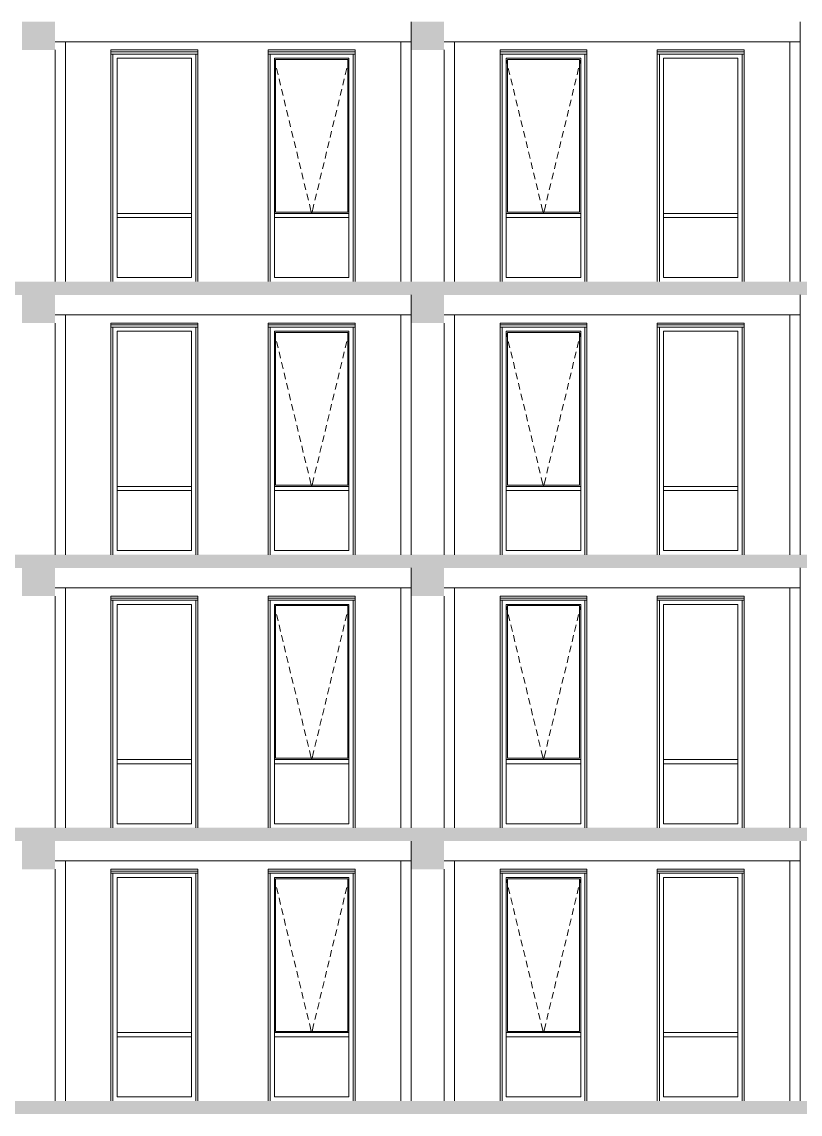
# Model space of a CAD drawing. Header units: millimetres. Extents: x 1499747 to 4230374, y -28481 to 441852.
# Drawn here: x 2351344 to 2360744, y -6445 to 6755 of the extents above; entities that cross this region are included whole.
import ezdxf
from ezdxf.xclip import XClip

# ---------------------------------------------------------------- set-up
doc = ezdxf.new("R2010")
doc.units = ezdxf.units.MM
doc.header["$MEASUREMENT"] = 0
doc.header["$XCLIPFRAME"] = 0
for name, color, linetype, lineweight in [('1 Разрез_23_Витражные окна_Ном._пера__1_Ном._пера__7', 7, 'Continuous', 18), ('1 Разрез_23_Витражные окна_Ном._пера__92_Ном._пера__233', 233, 'Continuous', 18), ('1 Разрез_23_Выступы_Ном._пера__1_Ном._пера__7', 7, 'Continuous', 18), ('1 Разрез_23_Конструктив - Балки_Ном._пера__10_Ном._пера__134', 134, 'Continuous', 18), ('1 Разрез_23_Конструктив - Балки_Ном._пера__7', 7, 'Continuous', 18), ('1 Разрез_23_Конструктив - Колонны_Ном._пера__8_Ном._пера__12', 12, 'Continuous', 18), ('1 Разрез_23_Конструктив - Перекрытия_Ном._пера__7', 7, 'Continuous', 18), ('1 Разрез_23_Окна Archicad_Ном._пера__87_Ном._пера__251', 251, 'Continuous', 18)]:
    doc.layers.add(name, color=color, linetype=linetype, lineweight=lineweight)
doc.layers.add('Чертеж и Рисунок', color=7, linetype='Continuous')

# ---------------------------------------------------------------- blocks, each defined once
blk = doc.blocks.new('Чертеж_1_23', base_point=(1274000, 29700))
at = {"layer": '1 Разрез_23_Конструктив - Балки_Ном._пера__7', "linetype": 'Continuous'}
for points in [[(1245142, 34430), (1245142, 34090), (1245542, 34090), (1245542, 34430)], [(1249842, 34430), (1249842, 34090), (1250242, 34090), (1250242, 34430)], [(1245142, 31130), (1245142, 30790), (1245542, 30790), (1245542, 31130)], [(1249842, 31130), (1249842, 30790), (1250242, 30790), (1250242, 31130)], [(1245142, 27830), (1245142, 27490), (1245542, 27490), (1245542, 27830)], [(1249842, 27830), (1249842, 27490), (1250242, 27490), (1250242, 27830)], [(1245142, 24530), (1245142, 24190), (1245542, 24190), (1245542, 24530)], [(1249842, 24530), (1249842, 24190), (1250242, 24190), (1250242, 24530)]]:
    blk.add_hatch(color=256, dxfattribs=at).paths.add_polyline_path(points)
at = {"layer": '1 Разрез_23_Конструктив - Перекрытия_Ном._пера__7', "linetype": 'Continuous'}
for points in [[(1256659, 31290), (1240392, 31290), (1240392, 31130), (1256659, 31130)], [(1256659, 27990), (1240392, 27990), (1240392, 27830), (1256659, 27830)], [(1256659, 24690), (1240392, 24690), (1240392, 24530), (1256659, 24530)], [(1240392, 21230), (1256659, 21230), (1256659, 21390), (1240392, 21390)]]:
    blk.add_hatch(color=256, dxfattribs=at).paths.add_polyline_path(points)
at = {"layer": '1 Разрез_23_Витражные окна_Ном._пера__1_Ном._пера__7', "linetype": 'Continuous'}
for p, q in [((1246242, 33690), (1246242, 34040)), ((1246742, 34040), (1246242, 34040)), ((1246292, 33690), (1246292, 33990)), ((1246742, 33990), (1246292, 33990)), ((1247242, 34040), (1246742, 34040)), ((1247192, 33990), (1246742, 33990)), ((1247192, 33690), (1247192, 33990)), ((1247242, 33690), (1247242, 34040)), ((1248142, 33690), (1248142, 34040)), ((1248642, 34040), (1248142, 34040)), ((1248192, 33690), (1248192, 33990)), ((1248642, 33990), (1248192, 33990)), ((1248207, 33975), (1249077, 33975)), ((1248207, 32130), (1248207, 33975)), ((1249142, 34040), (1248642, 34040)), ((1249092, 33990), (1248642, 33990)), ((1249077, 33975), (1249077, 32130)), ((1249092, 33690), (1249092, 33990)), ((1249142, 33690), (1249142, 34040)), ((1250942, 33690), (1250942, 34040)), ((1251442, 34040), (1250942, 34040)), ((1250992, 33690), (1250992, 33990)), ((1251442, 33990), (1250992, 33990)), ((1251007, 33975), (1251877, 33975)), ((1251007, 32130), (1251007, 33975)), ((1251942, 34040), (1251442, 34040)), ((1251892, 33990), (1251442, 33990)), ((1251877, 33975), (1251877, 32130)), ((1251892, 33690), (1251892, 33990)), ((1251942, 33690), (1251942, 34040)), ((1252841, 33690), (1252841, 34040)), ((1253341, 34040), (1252841, 34040)), ((1252891, 33690), (1252891, 33990)), ((1253341, 33990), (1252891, 33990)), ((1253841, 34040), (1253341, 34040)), ((1253791, 33990), (1253341, 33990)), ((1253791, 33690), (1253791, 33990)), ((1253841, 33690), (1253841, 34040)), ((1246242, 32290), (1246242, 33690)), ((1246292, 32290), (1246292, 33690)), ((1247192, 32290), (1247192, 33690)), ((1247242, 32290), (1247242, 33690)), ((1248142, 32290), (1248142, 33690)), ((1248192, 32290), (1248192, 33690)), ((1249092, 32290), (1249092, 33690)), ((1249142, 32290), (1249142, 33690)), ((1250942, 32290), (1250942, 33690)), ((1250992, 32290), (1250992, 33690)), ((1251892, 32290), (1251892, 33690)), ((1251942, 32290), (1251942, 33690)), ((1252841, 32290), (1252841, 33690)), ((1252891, 32290), (1252891, 33690)), ((1253791, 32290), (1253791, 33690)), ((1253841, 32290), (1253841, 33690)), ((1246242, 32090), (1246242, 32290)), ((1246292, 32115), (1246292, 32290)), ((1247192, 32090), (1247192, 32290)), ((1247242, 32090), (1247242, 32290)), ((1248142, 32090), (1248142, 32290)), ((1248192, 32115), (1248192, 32290)), ((1249092, 32090), (1249092, 32290)), ((1249142, 32090), (1249142, 32290)), ((1250942, 32090), (1250942, 32290)), ((1250992, 32115), (1250992, 32290)), ((1251892, 32090), (1251892, 32290)), ((1251942, 32090), (1251942, 32290)), ((1252841, 32090), (1252841, 32290)), ((1252891, 32115), (1252891, 32290)), ((1253791, 32090), (1253791, 32290)), ((1253841, 32090), (1253841, 32290)), ((1246242, 31290), (1246242, 32090)), ((1246292, 32115), (1246742, 32115)), ((1246292, 32090), (1246292, 32115)), ((1246292, 32065), (1246292, 32090)), ((1246742, 32115), (1247192, 32115)), ((1247192, 31340), (1247192, 32090)), ((1247242, 31290), (1247242, 32090)), ((1248142, 31290), (1248142, 32090)), ((1248192, 32115), (1248642, 32115)), ((1248192, 32090), (1248192, 32115)), ((1248192, 32065), (1248192, 32090)), ((1249077, 32130), (1248207, 32130)), ((1248642, 32115), (1249092, 32115)), ((1249092, 31340), (1249092, 32090)), ((1249142, 31290), (1249142, 32090)), ((1250942, 31290), (1250942, 32090)), ((1250992, 32115), (1251442, 32115)), ((1250992, 32090), (1250992, 32115)), ((1250992, 32065), (1250992, 32090)), ((1251877, 32130), (1251007, 32130)), ((1251442, 32115), (1251892, 32115)), ((1251892, 31340), (1251892, 32090)), ((1251942, 31290), (1251942, 32090)), ((1252841, 31290), (1252841, 32090)), ((1252891, 32115), (1253341, 32115)), ((1252891, 32090), (1252891, 32115)), ((1252891, 32065), (1252891, 32090)), ((1253341, 32115), (1253791, 32115)), ((1253791, 31340), (1253791, 32090)), ((1253841, 31290), (1253841, 32090)), ((1246292, 32065), (1246742, 32065)), ((1246292, 31340), (1246292, 32065)), ((1246742, 32065), (1247192, 32065)), ((1248192, 32065), (1248642, 32065)), ((1248192, 31340), (1248192, 32065)), ((1248642, 32065), (1249092, 32065)), ((1250992, 32065), (1251442, 32065)), ((1250992, 31340), (1250992, 32065)), ((1251442, 32065), (1251892, 32065)), ((1252891, 32065), (1253341, 32065)), ((1252891, 31340), (1252891, 32065)), ((1253341, 32065), (1253791, 32065)), ((1246292, 31340), (1246742, 31340)), ((1246742, 31340), (1247192, 31340)), ((1248192, 31340), (1248642, 31340)), ((1248642, 31340), (1249092, 31340)), ((1250992, 31340), (1251442, 31340)), ((1251442, 31340), (1251892, 31340)), ((1252891, 31340), (1253341, 31340)), ((1253341, 31340), (1253791, 31340)), ((1246242, 30390), (1246242, 30740)), ((1246742, 30740), (1246242, 30740)), ((1246292, 30390), (1246292, 30690)), ((1246742, 30690), (1246292, 30690)), ((1247242, 30740), (1246742, 30740)), ((1247192, 30690), (1246742, 30690)), ((1247192, 30390), (1247192, 30690)), ((1247242, 30390), (1247242, 30740)), ((1248142, 30390), (1248142, 30740)), ((1248642, 30740), (1248142, 30740)), ((1248192, 30390), (1248192, 30690)), ((1248642, 30690), (1248192, 30690)), ((1248207, 30675), (1249077, 30675)), ((1248207, 28830), (1248207, 30675)), ((1249142, 30740), (1248642, 30740)), ((1249092, 30690), (1248642, 30690)), ((1249077, 30675), (1249077, 28830)), ((1249092, 30390), (1249092, 30690)), ((1249142, 30390), (1249142, 30740)), ((1250942, 30390), (1250942, 30740)), ((1251442, 30740), (1250942, 30740)), ((1250992, 30390), (1250992, 30690)), ((1251442, 30690), (1250992, 30690)), ((1251007, 30675), (1251877, 30675)), ((1251007, 28830), (1251007, 30675)), ((1251942, 30740), (1251442, 30740)), ((1251892, 30690), (1251442, 30690)), ((1251877, 30675), (1251877, 28830)), ((1251892, 30390), (1251892, 30690)), ((1251942, 30390), (1251942, 30740)), ((1252841, 30390), (1252841, 30740)), ((1253341, 30740), (1252841, 30740)), ((1252891, 30390), (1252891, 30690)), ((1253341, 30690), (1252891, 30690)), ((1253841, 30740), (1253341, 30740)), ((1253791, 30690), (1253341, 30690)), ((1253791, 30390), (1253791, 30690)), ((1253841, 30390), (1253841, 30740)), ((1246242, 28990), (1246242, 30390)), ((1246292, 28990), (1246292, 30390)), ((1247192, 28990), (1247192, 30390)), ((1247242, 28990), (1247242, 30390)), ((1248142, 28990), (1248142, 30390)), ((1248192, 28990), (1248192, 30390)), ((1249092, 28990), (1249092, 30390)), ((1249142, 28990), (1249142, 30390)), ((1250942, 28990), (1250942, 30390)), ((1250992, 28990), (1250992, 30390)), ((1251892, 28990), (1251892, 30390)), ((1251942, 28990), (1251942, 30390)), ((1252841, 28990), (1252841, 30390)), ((1252891, 28990), (1252891, 30390)), ((1253791, 28990), (1253791, 30390)), ((1253841, 28990), (1253841, 30390)), ((1246242, 28790), (1246242, 28990)), ((1246292, 28815), (1246292, 28990)), ((1247192, 28790), (1247192, 28990)), ((1247242, 28790), (1247242, 28990)), ((1248142, 28790), (1248142, 28990)), ((1248192, 28815), (1248192, 28990)), ((1249092, 28790), (1249092, 28990)), ((1249142, 28790), (1249142, 28990)), ((1250942, 28790), (1250942, 28990)), ((1250992, 28815), (1250992, 28990)), ((1251892, 28790), (1251892, 28990)), ((1251942, 28790), (1251942, 28990)), ((1252841, 28790), (1252841, 28990)), ((1252891, 28815), (1252891, 28990)), ((1253791, 28790), (1253791, 28990)), ((1253841, 28790), (1253841, 28990)), ((1246242, 27990), (1246242, 28790)), ((1246292, 28815), (1246742, 28815)), ((1246292, 28790), (1246292, 28815)), ((1246292, 28765), (1246292, 28790)), ((1246742, 28815), (1247192, 28815)), ((1247192, 28040), (1247192, 28790)), ((1247242, 27990), (1247242, 28790)), ((1248142, 27990), (1248142, 28790)), ((1248192, 28815), (1248642, 28815)), ((1248192, 28790), (1248192, 28815)), ((1248192, 28765), (1248192, 28790)), ((1249077, 28830), (1248207, 28830)), ((1248642, 28815), (1249092, 28815)), ((1249092, 28040), (1249092, 28790)), ((1249142, 27990), (1249142, 28790)), ((1250942, 27990), (1250942, 28790)), ((1250992, 28815), (1251442, 28815)), ((1250992, 28790), (1250992, 28815)), ((1250992, 28765), (1250992, 28790)), ((1251877, 28830), (1251007, 28830)), ((1251442, 28815), (1251892, 28815)), ((1251892, 28040), (1251892, 28790)), ((1251942, 27990), (1251942, 28790)), ((1252841, 27990), (1252841, 28790)), ((1252891, 28815), (1253341, 28815)), ((1252891, 28790), (1252891, 28815)), ((1252891, 28765), (1252891, 28790)), ((1253341, 28815), (1253791, 28815)), ((1253791, 28040), (1253791, 28790)), ((1253841, 27990), (1253841, 28790)), ((1246292, 28765), (1246742, 28765)), ((1246292, 28040), (1246292, 28765)), ((1246742, 28765), (1247192, 28765)), ((1248192, 28765), (1248642, 28765)), ((1248192, 28040), (1248192, 28765)), ((1248642, 28765), (1249092, 28765)), ((1250992, 28765), (1251442, 28765)), ((1250992, 28040), (1250992, 28765)), ((1251442, 28765), (1251892, 28765)), ((1252891, 28765), (1253341, 28765)), ((1252891, 28040), (1252891, 28765)), ((1253341, 28765), (1253791, 28765)), ((1246292, 28040), (1246742, 28040)), ((1246742, 28040), (1247192, 28040)), ((1248192, 28040), (1248642, 28040)), ((1248642, 28040), (1249092, 28040)), ((1250992, 28040), (1251442, 28040)), ((1251442, 28040), (1251892, 28040)), ((1252891, 28040), (1253341, 28040)), ((1253341, 28040), (1253791, 28040)), ((1246242, 27090), (1246242, 27440)), ((1246742, 27440), (1246242, 27440)), ((1246292, 27090), (1246292, 27390)), ((1246742, 27390), (1246292, 27390)), ((1247242, 27440), (1246742, 27440)), ((1247192, 27390), (1246742, 27390)), ((1247192, 27090), (1247192, 27390)), ((1247242, 27090), (1247242, 27440)), ((1248142, 27090), (1248142, 27440)), ((1248642, 27440), (1248142, 27440)), ((1248192, 27090), (1248192, 27390)), ((1248642, 27390), (1248192, 27390)), ((1248207, 27375), (1249077, 27375)), ((1248207, 25530), (1248207, 27375)), ((1249142, 27440), (1248642, 27440)), ((1249092, 27390), (1248642, 27390)), ((1249077, 27375), (1249077, 25530)), ((1249092, 27090), (1249092, 27390)), ((1249142, 27090), (1249142, 27440)), ((1250942, 27090), (1250942, 27440)), ((1251442, 27440), (1250942, 27440)), ((1250992, 27090), (1250992, 27390)), ((1251442, 27390), (1250992, 27390)), ((1251007, 27375), (1251877, 27375)), ((1251007, 25530), (1251007, 27375)), ((1251942, 27440), (1251442, 27440)), ((1251892, 27390), (1251442, 27390)), ((1251877, 27375), (1251877, 25530)), ((1251892, 27090), (1251892, 27390)), ((1251942, 27090), (1251942, 27440)), ((1252841, 27090), (1252841, 27440)), ((1253341, 27440), (1252841, 27440)), ((1252891, 27090), (1252891, 27390)), ((1253341, 27390), (1252891, 27390)), ((1253841, 27440), (1253341, 27440)), ((1253791, 27390), (1253341, 27390)), ((1253791, 27090), (1253791, 27390)), ((1253841, 27090), (1253841, 27440)), ((1246242, 25690), (1246242, 27090)), ((1246292, 25690), (1246292, 27090)), ((1247192, 25690), (1247192, 27090)), ((1247242, 25690), (1247242, 27090)), ((1248142, 25690), (1248142, 27090)), ((1248192, 25690), (1248192, 27090)), ((1249092, 25690), (1249092, 27090)), ((1249142, 25690), (1249142, 27090)), ((1250942, 25690), (1250942, 27090)), ((1250992, 25690), (1250992, 27090)), ((1251892, 25690), (1251892, 27090)), ((1251942, 25690), (1251942, 27090)), ((1252841, 25690), (1252841, 27090)), ((1252891, 25690), (1252891, 27090)), ((1253791, 25690), (1253791, 27090)), ((1253841, 25690), (1253841, 27090)), ((1246242, 25490), (1246242, 25690)), ((1246292, 25515), (1246292, 25690)), ((1247192, 25490), (1247192, 25690)), ((1247242, 25490), (1247242, 25690)), ((1248142, 25490), (1248142, 25690)), ((1248192, 25515), (1248192, 25690)), ((1249092, 25490), (1249092, 25690)), ((1249142, 25490), (1249142, 25690)), ((1250942, 25490), (1250942, 25690)), ((1250992, 25515), (1250992, 25690)), ((1251892, 25490), (1251892, 25690)), ((1251942, 25490), (1251942, 25690)), ((1252841, 25490), (1252841, 25690)), ((1252891, 25515), (1252891, 25690)), ((1253791, 25490), (1253791, 25690)), ((1253841, 25490), (1253841, 25690)), ((1246242, 24690), (1246242, 25490)), ((1246292, 25515), (1246742, 25515)), ((1246292, 25490), (1246292, 25515)), ((1246292, 25465), (1246292, 25490)), ((1246742, 25515), (1247192, 25515)), ((1247192, 24740), (1247192, 25490)), ((1247242, 24690), (1247242, 25490)), ((1248142, 24690), (1248142, 25490)), ((1248192, 25515), (1248642, 25515)), ((1248192, 25490), (1248192, 25515)), ((1248192, 25465), (1248192, 25490)), ((1249077, 25530), (1248207, 25530)), ((1248642, 25515), (1249092, 25515)), ((1249092, 24740), (1249092, 25490)), ((1249142, 24690), (1249142, 25490)), ((1250942, 24690), (1250942, 25490)), ((1250992, 25515), (1251442, 25515)), ((1250992, 25490), (1250992, 25515)), ((1250992, 25465), (1250992, 25490)), ((1251877, 25530), (1251007, 25530)), ((1251442, 25515), (1251892, 25515)), ((1251892, 24740), (1251892, 25490)), ((1251942, 24690), (1251942, 25490)), ((1252841, 24690), (1252841, 25490)), ((1252891, 25515), (1253341, 25515)), ((1252891, 25490), (1252891, 25515)), ((1252891, 25465), (1252891, 25490)), ((1253341, 25515), (1253791, 25515)), ((1253791, 24740), (1253791, 25490)), ((1253841, 24690), (1253841, 25490)), ((1246292, 25465), (1246742, 25465)), ((1246292, 24740), (1246292, 25465)), ((1246742, 25465), (1247192, 25465)), ((1248192, 25465), (1248642, 25465)), ((1248192, 24740), (1248192, 25465)), ((1248642, 25465), (1249092, 25465)), ((1250992, 25465), (1251442, 25465)), ((1250992, 24740), (1250992, 25465)), ((1251442, 25465), (1251892, 25465)), ((1252891, 25465), (1253341, 25465)), ((1252891, 24740), (1252891, 25465)), ((1253341, 25465), (1253791, 25465)), ((1246292, 24740), (1246742, 24740)), ((1246742, 24740), (1247192, 24740)), ((1248192, 24740), (1248642, 24740)), ((1248642, 24740), (1249092, 24740)), ((1250992, 24740), (1251442, 24740)), ((1251442, 24740), (1251892, 24740)), ((1252891, 24740), (1253341, 24740)), ((1253341, 24740), (1253791, 24740)), ((1246242, 23790), (1246242, 24140)), ((1246742, 24140), (1246242, 24140)), ((1246292, 23790), (1246292, 24090)), ((1246742, 24090), (1246292, 24090)), ((1247242, 24140), (1246742, 24140)), ((1247192, 24090), (1246742, 24090)), ((1247192, 23790), (1247192, 24090)), ((1247242, 23790), (1247242, 24140)), ((1248142, 23790), (1248142, 24140)), ((1248642, 24140), (1248142, 24140)), ((1248192, 23790), (1248192, 24090)), ((1248642, 24090), (1248192, 24090)), ((1248207, 24075), (1249077, 24075)), ((1248207, 22230), (1248207, 24075)), ((1249142, 24140), (1248642, 24140)), ((1249092, 24090), (1248642, 24090)), ((1249077, 24075), (1249077, 22230)), ((1249092, 23790), (1249092, 24090)), ((1249142, 23790), (1249142, 24140)), ((1250942, 23790), (1250942, 24140)), ((1251442, 24140), (1250942, 24140)), ((1250992, 23790), (1250992, 24090)), ((1251442, 24090), (1250992, 24090)), ((1251007, 24075), (1251877, 24075)), ((1251007, 22230), (1251007, 24075)), ((1251942, 24140), (1251442, 24140)), ((1251892, 24090), (1251442, 24090)), ((1251877, 24075), (1251877, 22230)), ((1251892, 23790), (1251892, 24090)), ((1251942, 23790), (1251942, 24140)), ((1252841, 23790), (1252841, 24140)), ((1253341, 24140), (1252841, 24140)), ((1252891, 23790), (1252891, 24090)), ((1253341, 24090), (1252891, 24090)), ((1253841, 24140), (1253341, 24140)), ((1253791, 24090), (1253341, 24090)), ((1253791, 23790), (1253791, 24090)), ((1253841, 23790), (1253841, 24140)), ((1246242, 22390), (1246242, 23790)), ((1246292, 22390), (1246292, 23790)), ((1247192, 22390), (1247192, 23790)), ((1247242, 22390), (1247242, 23790)), ((1248142, 22390), (1248142, 23790)), ((1248192, 22390), (1248192, 23790)), ((1249092, 22390), (1249092, 23790)), ((1249142, 22390), (1249142, 23790)), ((1250942, 22390), (1250942, 23790)), ((1250992, 22390), (1250992, 23790)), ((1251892, 22390), (1251892, 23790)), ((1251942, 22390), (1251942, 23790)), ((1252841, 22390), (1252841, 23790)), ((1252891, 22390), (1252891, 23790)), ((1253791, 22390), (1253791, 23790)), ((1253841, 22390), (1253841, 23790)), ((1246242, 22190), (1246242, 22390)), ((1246292, 22215), (1246292, 22390)), ((1247192, 22190), (1247192, 22390)), ((1247242, 22190), (1247242, 22390)), ((1248142, 22190), (1248142, 22390)), ((1248192, 22215), (1248192, 22390)), ((1249092, 22190), (1249092, 22390)), ((1249142, 22190), (1249142, 22390)), ((1250942, 22190), (1250942, 22390)), ((1250992, 22215), (1250992, 22390)), ((1251892, 22190), (1251892, 22390)), ((1251942, 22190), (1251942, 22390)), ((1252841, 22190), (1252841, 22390)), ((1252891, 22215), (1252891, 22390)), ((1253791, 22190), (1253791, 22390)), ((1253841, 22190), (1253841, 22390)), ((1246242, 21390), (1246242, 22190)), ((1246292, 22215), (1246742, 22215)), ((1246292, 22190), (1246292, 22215)), ((1246292, 22165), (1246292, 22190)), ((1246742, 22215), (1247192, 22215)), ((1247192, 21440), (1247192, 22190)), ((1247242, 21390), (1247242, 22190)), ((1248142, 21390), (1248142, 22190)), ((1248192, 22215), (1248642, 22215)), ((1248192, 22190), (1248192, 22215)), ((1248192, 22165), (1248192, 22190)), ((1249077, 22230), (1248207, 22230)), ((1248642, 22215), (1249092, 22215)), ((1249092, 21440), (1249092, 22190)), ((1249142, 21390), (1249142, 22190)), ((1250942, 21390), (1250942, 22190)), ((1250992, 22215), (1251442, 22215)), ((1250992, 22190), (1250992, 22215)), ((1250992, 22165), (1250992, 22190)), ((1251877, 22230), (1251007, 22230)), ((1251442, 22215), (1251892, 22215)), ((1251892, 21440), (1251892, 22190)), ((1251942, 21390), (1251942, 22190)), ((1252841, 21390), (1252841, 22190)), ((1252891, 22215), (1253341, 22215)), ((1252891, 22190), (1252891, 22215)), ((1252891, 22165), (1252891, 22190)), ((1253341, 22215), (1253791, 22215)), ((1253791, 21440), (1253791, 22190)), ((1253841, 21390), (1253841, 22190)), ((1246292, 22165), (1246742, 22165)), ((1246292, 21440), (1246292, 22165)), ((1246742, 22165), (1247192, 22165)), ((1248192, 22165), (1248642, 22165)), ((1248192, 21440), (1248192, 22165)), ((1248642, 22165), (1249092, 22165)), ((1250992, 22165), (1251442, 22165)), ((1250992, 21440), (1250992, 22165)), ((1251442, 22165), (1251892, 22165)), ((1252891, 22165), (1253341, 22165)), ((1252891, 21440), (1252891, 22165)), ((1253341, 22165), (1253791, 22165)), ((1246292, 21440), (1246742, 21440)), ((1246742, 21440), (1247192, 21440)), ((1248192, 21440), (1248642, 21440)), ((1248642, 21440), (1249092, 21440)), ((1250992, 21440), (1251442, 21440)), ((1251442, 21440), (1251892, 21440)), ((1252891, 21440), (1253341, 21440)), ((1253341, 21440), (1253791, 21440))]:
    blk.add_line(p, q, dxfattribs=at)
at = {"layer": '1 Разрез_23_Витражные окна_Ном._пера__92_Ном._пера__233', "linetype": 'Continuous'}
for p, q in [((1248192, 33974), (1248205, 33917)), ((1249092, 33974), (1249078, 33917)), ((1250992, 33974), (1251006, 33917)), ((1251892, 33974), (1251878, 33917)), ((1248217, 33868), (1248236, 33791)), ((1249066, 33868), (1249047, 33791)), ((1251017, 33868), (1251036, 33791)), ((1251866, 33868), (1251848, 33791)), ((1248248, 33742), (1248266, 33664)), ((1249036, 33742), (1249017, 33664)), ((1251048, 33742), (1251067, 33664)), ((1251836, 33742), (1251817, 33664)), ((1248278, 33616), (1248297, 33538)), ((1249005, 33616), (1248986, 33538)), ((1251078, 33616), (1251097, 33538)), ((1251805, 33616), (1251787, 33538)), ((1248309, 33489), (1248327, 33411)), ((1248975, 33489), (1248956, 33411)), ((1251109, 33489), (1251128, 33411)), ((1251775, 33489), (1251756, 33411)), ((1248339, 33363), (1248358, 33285)), ((1248944, 33363), (1248925, 33285)), ((1251139, 33363), (1251158, 33285)), ((1251744, 33363), (1251726, 33285)), ((1248370, 33236), (1248388, 33159)), ((1248914, 33236), (1248895, 33159)), ((1251170, 33236), (1251189, 33159)), ((1251714, 33236), (1251695, 33159)), ((1248400, 33110), (1248419, 33032)), ((1248883, 33110), (1248864, 33032)), ((1251200, 33110), (1251219, 33032)), ((1251683, 33110), (1251665, 33032)), ((1248431, 32984), (1248449, 32906)), ((1248853, 32984), (1248834, 32906)), ((1251231, 32984), (1251250, 32906)), ((1251653, 32984), (1251634, 32906)), ((1248461, 32857), (1248480, 32780)), ((1248822, 32857), (1248803, 32780)), ((1251261, 32857), (1251280, 32780)), ((1251622, 32857), (1251604, 32780)), ((1248492, 32731), (1248510, 32653)), ((1248522, 32605), (1248541, 32527)), ((1248761, 32605), (1248742, 32527)), ((1248792, 32731), (1248773, 32653)), ((1251292, 32731), (1251311, 32653)), ((1251322, 32605), (1251341, 32527)), ((1251561, 32605), (1251542, 32527)), ((1251592, 32731), (1251573, 32653)), ((1248553, 32478), (1248571, 32400)), ((1248731, 32478), (1248712, 32400)), ((1251353, 32478), (1251372, 32400)), ((1251531, 32478), (1251512, 32400)), ((1248583, 32352), (1248602, 32274)), ((1248700, 32352), (1248681, 32274)), ((1251383, 32352), (1251402, 32274)), ((1251500, 32352), (1251481, 32274)), ((1248614, 32225), (1248623, 32187)), ((1248670, 32225), (1248660, 32187)), ((1251414, 32225), (1251423, 32187)), ((1251470, 32225), (1251461, 32187)), ((1248623, 32187), (1248637, 32130)), ((1248637, 32130), (1248640, 32115)), ((1248646, 32130), (1248643, 32115)), ((1248660, 32187), (1248646, 32130)), ((1251423, 32187), (1251437, 32130)), ((1251437, 32130), (1251441, 32115)), ((1251447, 32130), (1251443, 32115)), ((1251461, 32187), (1251447, 32130)), ((1248192, 30674), (1248205, 30617)), ((1249092, 30674), (1249078, 30617)), ((1250992, 30674), (1251006, 30617)), ((1251892, 30674), (1251878, 30617)), ((1248217, 30568), (1248236, 30491)), ((1249066, 30568), (1249047, 30491)), ((1251017, 30568), (1251036, 30491)), ((1251866, 30568), (1251848, 30491)), ((1248248, 30442), (1248266, 30364)), ((1249036, 30442), (1249017, 30364)), ((1251048, 30442), (1251067, 30364)), ((1251836, 30442), (1251817, 30364)), ((1248278, 30316), (1248297, 30238)), ((1249005, 30316), (1248986, 30238)), ((1251078, 30316), (1251097, 30238)), ((1251805, 30316), (1251787, 30238)), ((1248309, 30189), (1248327, 30111)), ((1248975, 30189), (1248956, 30111)), ((1251109, 30189), (1251128, 30111)), ((1251775, 30189), (1251756, 30111)), ((1248339, 30063), (1248358, 29985)), ((1248944, 30063), (1248925, 29985)), ((1251139, 30063), (1251158, 29985)), ((1251744, 30063), (1251726, 29985)), ((1248370, 29936), (1248388, 29859)), ((1248914, 29936), (1248895, 29859)), ((1251170, 29936), (1251189, 29859)), ((1251714, 29936), (1251695, 29859)), ((1248400, 29810), (1248419, 29732)), ((1248883, 29810), (1248864, 29732)), ((1251200, 29810), (1251219, 29732)), ((1251683, 29810), (1251665, 29732)), ((1248431, 29684), (1248449, 29606)), ((1248853, 29684), (1248834, 29606)), ((1251231, 29684), (1251250, 29606)), ((1251653, 29684), (1251634, 29606)), ((1248461, 29557), (1248480, 29480)), ((1248822, 29557), (1248803, 29480)), ((1251261, 29557), (1251280, 29480)), ((1251622, 29557), (1251604, 29480)), ((1248492, 29431), (1248510, 29353)), ((1248522, 29305), (1248541, 29227)), ((1248761, 29305), (1248742, 29227)), ((1248792, 29431), (1248773, 29353)), ((1251292, 29431), (1251311, 29353)), ((1251322, 29305), (1251341, 29227)), ((1251561, 29305), (1251542, 29227)), ((1251592, 29431), (1251573, 29353)), ((1248553, 29178), (1248571, 29100)), ((1248731, 29178), (1248712, 29100)), ((1251353, 29178), (1251372, 29100)), ((1251531, 29178), (1251512, 29100)), ((1248583, 29052), (1248602, 28974)), ((1248700, 29052), (1248681, 28974)), ((1251383, 29052), (1251402, 28974)), ((1251500, 29052), (1251481, 28974)), ((1248614, 28925), (1248623, 28887)), ((1248670, 28925), (1248660, 28887)), ((1251414, 28925), (1251423, 28887)), ((1251470, 28925), (1251461, 28887)), ((1248623, 28887), (1248637, 28830)), ((1248637, 28830), (1248640, 28815)), ((1248646, 28830), (1248643, 28815)), ((1248660, 28887), (1248646, 28830)), ((1251423, 28887), (1251437, 28830)), ((1251437, 28830), (1251441, 28815)), ((1251447, 28830), (1251443, 28815)), ((1251461, 28887), (1251447, 28830)), ((1248192, 27374), (1248205, 27317)), ((1249092, 27374), (1249078, 27317)), ((1250992, 27374), (1251006, 27317)), ((1251892, 27374), (1251878, 27317)), ((1248217, 27268), (1248236, 27191)), ((1249066, 27268), (1249047, 27191)), ((1251017, 27268), (1251036, 27191)), ((1251866, 27268), (1251848, 27191)), ((1248248, 27142), (1248266, 27064)), ((1249036, 27142), (1249017, 27064)), ((1251048, 27142), (1251067, 27064)), ((1251836, 27142), (1251817, 27064)), ((1248278, 27016), (1248297, 26938)), ((1249005, 27016), (1248986, 26938)), ((1251078, 27016), (1251097, 26938)), ((1251805, 27016), (1251787, 26938)), ((1248309, 26889), (1248327, 26811)), ((1248975, 26889), (1248956, 26811)), ((1251109, 26889), (1251128, 26811)), ((1251775, 26889), (1251756, 26811)), ((1248339, 26763), (1248358, 26685)), ((1248944, 26763), (1248925, 26685)), ((1251139, 26763), (1251158, 26685)), ((1251744, 26763), (1251726, 26685)), ((1248370, 26636), (1248388, 26559)), ((1248914, 26636), (1248895, 26559)), ((1251170, 26636), (1251189, 26559)), ((1251714, 26636), (1251695, 26559)), ((1248400, 26510), (1248419, 26432)), ((1248883, 26510), (1248864, 26432)), ((1251200, 26510), (1251219, 26432)), ((1251683, 26510), (1251665, 26432)), ((1248431, 26384), (1248449, 26306)), ((1248853, 26384), (1248834, 26306)), ((1251231, 26384), (1251250, 26306)), ((1251653, 26384), (1251634, 26306)), ((1248461, 26257), (1248480, 26180)), ((1248822, 26257), (1248803, 26180)), ((1251261, 26257), (1251280, 26180)), ((1251622, 26257), (1251604, 26180)), ((1248492, 26131), (1248510, 26053)), ((1248522, 26005), (1248541, 25927)), ((1248761, 26005), (1248742, 25927)), ((1248792, 26131), (1248773, 26053)), ((1251292, 26131), (1251311, 26053)), ((1251322, 26005), (1251341, 25927)), ((1251561, 26005), (1251542, 25927)), ((1251592, 26131), (1251573, 26053)), ((1248553, 25878), (1248571, 25800)), ((1248731, 25878), (1248712, 25800)), ((1251353, 25878), (1251372, 25800)), ((1251531, 25878), (1251512, 25800)), ((1248583, 25752), (1248602, 25674)), ((1248700, 25752), (1248681, 25674)), ((1251383, 25752), (1251402, 25674)), ((1251500, 25752), (1251481, 25674)), ((1248614, 25625), (1248623, 25587)), ((1248670, 25625), (1248660, 25587)), ((1251414, 25625), (1251423, 25587)), ((1251470, 25625), (1251461, 25587)), ((1248623, 25587), (1248637, 25530)), ((1248637, 25530), (1248640, 25515)), ((1248646, 25530), (1248643, 25515)), ((1248660, 25587), (1248646, 25530)), ((1251423, 25587), (1251437, 25530)), ((1251437, 25530), (1251441, 25515)), ((1251447, 25530), (1251443, 25515)), ((1251461, 25587), (1251447, 25530)), ((1248192, 24074), (1248205, 24017)), ((1249092, 24074), (1249078, 24017)), ((1250992, 24074), (1251006, 24017)), ((1251892, 24074), (1251878, 24017)), ((1248217, 23968), (1248236, 23891)), ((1249066, 23968), (1249047, 23891)), ((1251017, 23968), (1251036, 23891)), ((1251866, 23968), (1251848, 23891)), ((1248248, 23842), (1248266, 23764)), ((1249036, 23842), (1249017, 23764)), ((1251048, 23842), (1251067, 23764)), ((1251836, 23842), (1251817, 23764)), ((1248278, 23716), (1248297, 23638)), ((1249005, 23716), (1248986, 23638)), ((1251078, 23716), (1251097, 23638)), ((1251805, 23716), (1251787, 23638)), ((1248309, 23589), (1248327, 23511)), ((1248975, 23589), (1248956, 23511)), ((1251109, 23589), (1251128, 23511)), ((1251775, 23589), (1251756, 23511)), ((1248339, 23463), (1248358, 23385)), ((1248944, 23463), (1248925, 23385)), ((1251139, 23463), (1251158, 23385)), ((1251744, 23463), (1251726, 23385)), ((1248370, 23336), (1248388, 23259)), ((1248914, 23336), (1248895, 23259)), ((1251170, 23336), (1251189, 23259)), ((1251714, 23336), (1251695, 23259)), ((1248400, 23210), (1248419, 23132)), ((1248883, 23210), (1248864, 23132)), ((1251200, 23210), (1251219, 23132)), ((1251683, 23210), (1251665, 23132)), ((1248431, 23084), (1248449, 23006)), ((1248853, 23084), (1248834, 23006)), ((1251231, 23084), (1251250, 23006)), ((1251653, 23084), (1251634, 23006)), ((1248461, 22957), (1248480, 22880)), ((1248822, 22957), (1248803, 22880)), ((1251261, 22957), (1251280, 22880)), ((1251622, 22957), (1251604, 22880)), ((1248492, 22831), (1248510, 22753)), ((1248522, 22705), (1248541, 22627)), ((1248761, 22705), (1248742, 22627)), ((1248792, 22831), (1248773, 22753)), ((1251292, 22831), (1251311, 22753)), ((1251322, 22705), (1251341, 22627)), ((1251561, 22705), (1251542, 22627)), ((1251592, 22831), (1251573, 22753)), ((1248553, 22578), (1248571, 22500)), ((1248731, 22578), (1248712, 22500)), ((1251353, 22578), (1251372, 22500)), ((1251531, 22578), (1251512, 22500)), ((1248583, 22452), (1248602, 22374)), ((1248700, 22452), (1248681, 22374)), ((1251383, 22452), (1251402, 22374)), ((1251500, 22452), (1251481, 22374)), ((1248614, 22325), (1248623, 22287)), ((1248670, 22325), (1248660, 22287)), ((1251414, 22325), (1251423, 22287)), ((1251470, 22325), (1251461, 22287)), ((1248623, 22287), (1248637, 22230)), ((1248637, 22230), (1248640, 22215)), ((1248646, 22230), (1248643, 22215)), ((1248660, 22287), (1248646, 22230)), ((1251423, 22287), (1251437, 22230)), ((1251437, 22230), (1251441, 22215)), ((1251447, 22230), (1251443, 22215)), ((1251461, 22287), (1251447, 22230))]:
    blk.add_line(p, q, dxfattribs=at)
at = {"layer": '1 Разрез_23_Выступы_Ном._пера__1_Ном._пера__7', "linetype": 'Continuous'}
for p, q in [((1247267, 34067), (1246217, 34067)), ((1249167, 34067), (1248117, 34067)), ((1251967, 34067), (1250917, 34067)), ((1253866, 34067), (1252816, 34067)), ((1246242, 34040), (1246217, 34040)), ((1247267, 34040), (1247242, 34040)), ((1248142, 34040), (1248117, 34040)), ((1249167, 34040), (1249142, 34040)), ((1250942, 34040), (1250917, 34040)), ((1251967, 34040), (1251942, 34040)), ((1252841, 34040), (1252816, 34040)), ((1253866, 34040), (1253841, 34040)), ((1247267, 30767), (1246217, 30767)), ((1249167, 30767), (1248117, 30767)), ((1251967, 30767), (1250917, 30767)), ((1253866, 30767), (1252816, 30767)), ((1246242, 30740), (1246217, 30740)), ((1247267, 30740), (1247242, 30740)), ((1248142, 30740), (1248117, 30740)), ((1249167, 30740), (1249142, 30740)), ((1250942, 30740), (1250917, 30740)), ((1251967, 30740), (1251942, 30740)), ((1252841, 30740), (1252816, 30740)), ((1253866, 30740), (1253841, 30740)), ((1247267, 27467), (1246217, 27467)), ((1249167, 27467), (1248117, 27467)), ((1251967, 27467), (1250917, 27467)), ((1253866, 27467), (1252816, 27467)), ((1246242, 27440), (1246217, 27440)), ((1247267, 27440), (1247242, 27440)), ((1248142, 27440), (1248117, 27440)), ((1249167, 27440), (1249142, 27440)), ((1250942, 27440), (1250917, 27440)), ((1251967, 27440), (1251942, 27440)), ((1252841, 27440), (1252816, 27440)), ((1253866, 27440), (1253841, 27440)), ((1247267, 24167), (1246217, 24167)), ((1249167, 24167), (1248117, 24167)), ((1251967, 24167), (1250917, 24167)), ((1253866, 24167), (1252816, 24167)), ((1246242, 24140), (1246217, 24140)), ((1247267, 24140), (1247242, 24140)), ((1248142, 24140), (1248117, 24140)), ((1249167, 24140), (1249142, 24140)), ((1250942, 24140), (1250917, 24140)), ((1251967, 24140), (1251942, 24140)), ((1252841, 24140), (1252816, 24140)), ((1253866, 24140), (1253841, 24140))]:
    blk.add_line(p, q, dxfattribs=at)
at = {"layer": '1 Разрез_23_Конструктив - Балки_Ном._пера__10_Ном._пера__134', "linetype": 'Continuous'}
for p, q in [((1249842, 34190), (1245542, 34190)), ((1254542, 34190), (1250242, 34190)), ((1249842, 30890), (1245542, 30890)), ((1254542, 30890), (1250242, 30890)), ((1249842, 27590), (1245542, 27590)), ((1254542, 27590), (1250242, 27590)), ((1249842, 24290), (1245542, 24290)), ((1254542, 24290), (1250242, 24290))]:
    blk.add_line(p, q, dxfattribs=at)
at = {"layer": '1 Разрез_23_Конструктив - Колонны_Ном._пера__8_Ном._пера__12', "linetype": 'Continuous'}
for p, q in [((1249842, 31290), (1249842, 34430)), ((1254542, 31290), (1254542, 34430)), ((1245667, 31290), (1245667, 34190)), ((1249717, 31290), (1249717, 34190)), ((1250367, 31290), (1250367, 34190)), ((1254417, 31290), (1254417, 34190)), ((1245542, 31290), (1245542, 34090)), ((1250242, 31290), (1250242, 34090)), ((1249842, 27990), (1249842, 31130)), ((1254542, 27990), (1254542, 31130)), ((1245667, 27990), (1245667, 30890)), ((1249717, 27990), (1249717, 30890)), ((1250367, 27990), (1250367, 30890)), ((1254417, 27990), (1254417, 30890)), ((1245542, 27990), (1245542, 30790)), ((1250242, 27990), (1250242, 30790)), ((1249842, 24690), (1249842, 27830)), ((1254542, 24690), (1254542, 27830)), ((1245667, 24690), (1245667, 27590)), ((1249717, 24690), (1249717, 27590)), ((1250367, 24690), (1250367, 27590)), ((1254417, 24690), (1254417, 27590)), ((1245542, 24690), (1245542, 27490)), ((1250242, 24690), (1250242, 27490)), ((1249842, 21390), (1249842, 24530)), ((1254542, 21390), (1254542, 24530)), ((1245667, 21390), (1245667, 24290)), ((1249717, 21390), (1249717, 24290)), ((1250367, 21390), (1250367, 24290)), ((1254417, 21390), (1254417, 24290)), ((1245542, 21390), (1245542, 24190)), ((1250242, 21390), (1250242, 24190))]:
    blk.add_line(p, q, dxfattribs=at)
at = {"layer": '1 Разрез_23_Окна Archicad_Ном._пера__87_Ном._пера__251', "linetype": 'Continuous'}
for p, q in [((1246217, 34090), (1247267, 34090)), ((1246217, 31290), (1246217, 34090)), ((1247267, 34090), (1247267, 31290)), ((1248117, 31290), (1248117, 34090)), ((1248117, 34090), (1249167, 34090)), ((1249167, 34090), (1249167, 31290)), ((1250917, 34090), (1251967, 34090)), ((1250917, 31290), (1250917, 34090)), ((1251967, 34090), (1251967, 31290)), ((1252816, 31290), (1252816, 34090)), ((1252816, 34090), (1253866, 34090)), ((1253866, 34090), (1253866, 31290)), ((1246217, 30790), (1247267, 30790)), ((1246217, 27990), (1246217, 30790)), ((1247267, 30790), (1247267, 27990)), ((1248117, 27990), (1248117, 30790)), ((1248117, 30790), (1249167, 30790)), ((1249167, 30790), (1249167, 27990)), ((1250917, 30790), (1251967, 30790)), ((1250917, 27990), (1250917, 30790)), ((1251967, 30790), (1251967, 27990)), ((1252816, 27990), (1252816, 30790)), ((1252816, 30790), (1253866, 30790)), ((1253866, 30790), (1253866, 27990)), ((1246217, 27490), (1247267, 27490)), ((1246217, 24690), (1246217, 27490)), ((1247267, 27490), (1247267, 24690)), ((1248117, 24690), (1248117, 27490)), ((1248117, 27490), (1249167, 27490)), ((1249167, 27490), (1249167, 24690)), ((1250917, 27490), (1251967, 27490)), ((1250917, 24690), (1250917, 27490)), ((1251967, 27490), (1251967, 24690)), ((1252816, 24690), (1252816, 27490)), ((1252816, 27490), (1253866, 27490)), ((1253866, 27490), (1253866, 24690)), ((1246217, 24190), (1247267, 24190)), ((1246217, 21390), (1246217, 24190)), ((1247267, 24190), (1247267, 21390)), ((1248117, 21390), (1248117, 24190)), ((1248117, 24190), (1249167, 24190)), ((1249167, 24190), (1249167, 21390)), ((1250917, 24190), (1251967, 24190)), ((1250917, 21390), (1250917, 24190)), ((1251967, 24190), (1251967, 21390)), ((1252816, 21390), (1252816, 24190)), ((1252816, 24190), (1253866, 24190)), ((1253866, 24190), (1253866, 21390))]:
    blk.add_line(p, q, dxfattribs=at)

msp = doc.modelspace()

# ---------------------------------------------------------------- block references
at = {"layer": 'Чертеж и Рисунок', "linetype": 'Continuous'}
ref = msp.add_blockref('Чертеж_1_23', (2380202.85824, 2025.38887), dxfattribs=at)
XClip(ref).set_block_clipping_path([(1232000, -268.1255947253), (1316000, 59668.1255947259)])

doc.saveas('drawing.dxf')
